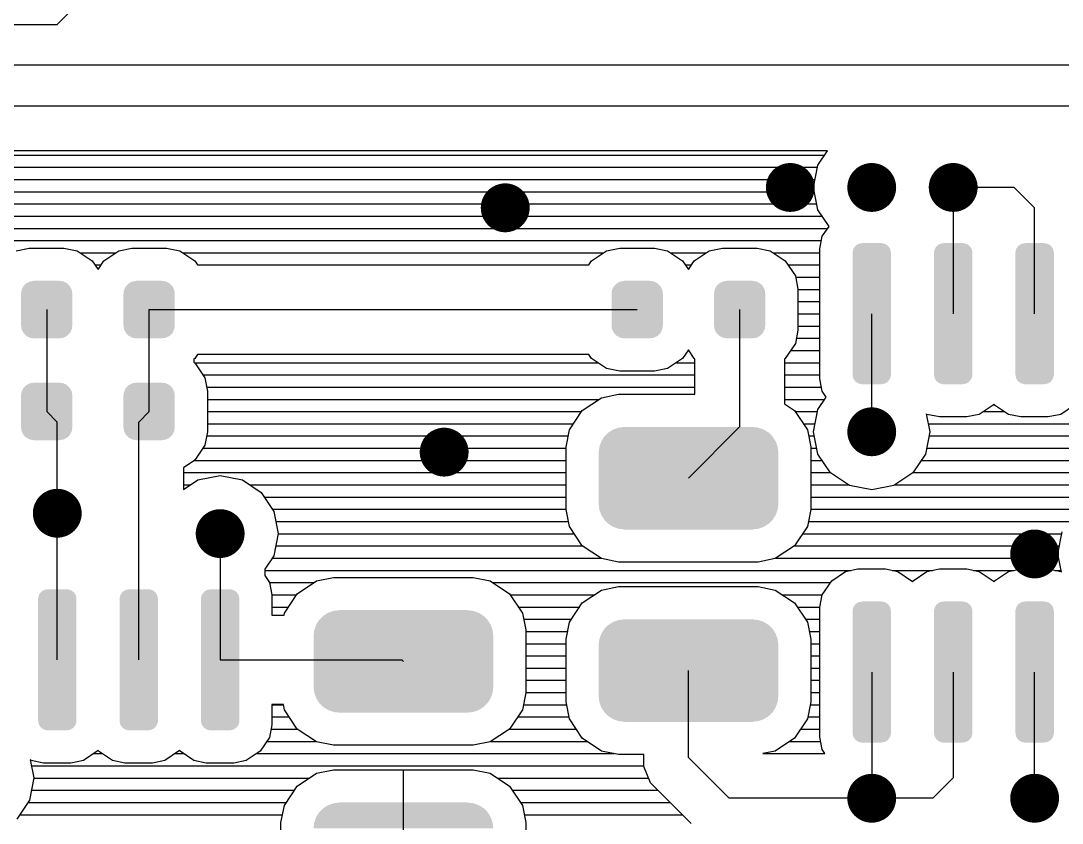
# Model space of a CAD drawing. Extents: x 295 to 953, y 10 to 290.
# Drawn here: x 768.6 to 805.95, y 106.32 to 135.09 of the extents above; entities that cross this region are included whole.
import ezdxf

# ---------------------------------------------------------------- set-up
doc = ezdxf.new("R2010")
doc.units = 0
doc.header["$LTSCALE"] = 5
doc.header["$MEASUREMENT"] = 0
doc.layers.get('0').update_dxf_attribs({"linetype": 'CONTINUOUS', "lineweight": 25})
doc.layers.add('DV-PEI-A6_TOP', color=5, linetype='CONTINUOUS')

msp = doc.modelspace()

# ---------------------------------------------------------------- linework, layer by layer
at = {"const_width": 0.876}
for points in [[(795.758, 129.117, 1), (796.634, 129.117, 1)], [(798.679, 129.117, 1), (799.555, 129.117, 1)], [(801.6, 129.117, 1), (802.476, 129.117, 1)], [(785.534, 128.387, 1), (786.411, 128.387, 1)], [(798.679, 120.354, 1), (799.555, 120.354, 1)], [(783.344, 119.624, 1), (784.22, 119.624, 1)], [(769.469, 117.433, 1), (770.345, 117.433, 1)], [(775.311, 116.703, 1), (776.187, 116.703, 1)], [(804.521, 115.973, 1), (805.397, 115.973, 1)], [(798.679, 107.21, 1), (799.555, 107.21, 1)], [(804.521, 107.21, 1), (805.397, 107.21, 1)]]:
    msp.add_lwpolyline(points, format="xyb", close=True, dxfattribs=at)
for points in [[(798.464, 126.929), (798.523, 127.007), (799.765, 126.929), (799.717, 127.007)], [(798.523, 127.007), (798.541, 127.03), (799.717, 127.007), (799.686, 127.03)], [(798.541, 127.03), (798.627, 127.083), (799.686, 127.03), (799.616, 127.083)], [(798.627, 127.083), (798.648, 127.096), (799.616, 127.083), (799.57, 127.096)], [(798.648, 127.096), (798.764, 127.118), (799.57, 127.096), (799.495, 127.118)], [(798.764, 127.118), (798.772, 127.12), (799.495, 127.118), (799.462, 127.12)], [(801.385, 126.929), (801.444, 127.007), (802.686, 126.929), (802.638, 127.007)], [(801.444, 127.007), (801.462, 127.03), (802.638, 127.007), (802.607, 127.03)], [(801.462, 127.03), (801.548, 127.083), (802.607, 127.03), (802.537, 127.083)], [(801.548, 127.083), (801.569, 127.096), (802.537, 127.083), (802.491, 127.096)], [(801.569, 127.096), (801.685, 127.118), (802.491, 127.096), (802.416, 127.118)], [(801.685, 127.118), (801.693, 127.12), (802.416, 127.118), (802.383, 127.12)], [(804.306, 126.929), (804.365, 127.007), (805.607, 126.929), (805.559, 127.007)], [(804.365, 127.007), (804.383, 127.03), (805.559, 127.007), (805.528, 127.03)], [(804.383, 127.03), (804.469, 127.083), (805.528, 127.03), (805.458, 127.083)], [(804.469, 127.083), (804.49, 127.096), (805.458, 127.083), (805.412, 127.096)], [(804.49, 127.096), (804.606, 127.118), (805.412, 127.096), (805.337, 127.118)], [(804.606, 127.118), (804.614, 127.12), (805.337, 127.118), (805.304, 127.12)], [(798.428, 126.775), (798.429, 126.808), (799.806, 126.775), (799.8, 126.808)], [(798.428, 122.405), (798.428, 126.775), (799.806, 122.405), (799.806, 126.775)], [(798.429, 126.808), (798.456, 126.899), (799.8, 126.808), (799.783, 126.899)], [(798.456, 126.899), (798.464, 126.929), (799.783, 126.899), (799.765, 126.929)], [(801.349, 126.775), (801.35, 126.808), (802.727, 126.775), (802.721, 126.808)], [(801.349, 122.405), (801.349, 126.775), (802.727, 122.405), (802.727, 126.775)], [(801.35, 126.808), (801.377, 126.899), (802.721, 126.808), (802.704, 126.899)], [(801.377, 126.899), (801.385, 126.929), (802.704, 126.899), (802.686, 126.929)], [(804.27, 126.775), (804.271, 126.808), (805.648, 126.775), (805.642, 126.808)], [(804.27, 122.405), (804.27, 126.775), (805.648, 122.405), (805.648, 126.775)], [(804.271, 126.808), (804.298, 126.899), (805.642, 126.808), (805.625, 126.899)], [(804.298, 126.899), (804.306, 126.929), (805.625, 126.899), (805.607, 126.929)], [(768.634, 125.455), (768.69, 125.571), (770.423, 125.455), (770.362, 125.571)], [(768.69, 125.571), (768.703, 125.584), (770.362, 125.571), (770.355, 125.584)], [(768.703, 125.584), (768.792, 125.676), (770.355, 125.584), (770.259, 125.676)], [(768.792, 125.676), (768.81, 125.685), (770.259, 125.676), (770.249, 125.685)], [(768.81, 125.685), (768.922, 125.743), (770.249, 125.685), (770.128, 125.743)], [(768.922, 125.743), (768.952, 125.748), (770.128, 125.743), (770.117, 125.748)], [(768.952, 125.748), (769.066, 125.766), (770.117, 125.748), (769.989, 125.766)], [(769.066, 125.766), (769.066, 125.77), (769.989, 125.766), (769.989, 125.77)], [(772.309, 125.455), (772.365, 125.571), (774.098, 125.455), (774.036, 125.571)], [(772.365, 125.571), (772.378, 125.584), (774.036, 125.571), (774.029, 125.584)], [(772.378, 125.584), (772.467, 125.676), (774.029, 125.584), (773.934, 125.676)], [(772.467, 125.676), (772.485, 125.685), (773.934, 125.676), (773.924, 125.685)], [(772.485, 125.685), (772.596, 125.743), (773.924, 125.685), (773.802, 125.743)], [(772.596, 125.743), (772.626, 125.748), (773.802, 125.743), (773.792, 125.748)], [(772.626, 125.748), (772.74, 125.766), (773.792, 125.748), (773.663, 125.766)], [(772.74, 125.766), (772.74, 125.77), (773.663, 125.766), (773.663, 125.77)], [(789.811, 125.455), (789.868, 125.571), (791.6, 125.455), (791.539, 125.571)], [(789.868, 125.571), (789.88, 125.584), (791.539, 125.571), (791.532, 125.584)], [(789.88, 125.584), (789.969, 125.676), (791.532, 125.584), (791.436, 125.676)], [(789.969, 125.676), (789.988, 125.685), (791.436, 125.676), (791.426, 125.685)], [(789.988, 125.685), (790.099, 125.743), (791.426, 125.685), (791.305, 125.743)], [(790.099, 125.743), (790.129, 125.748), (791.305, 125.743), (791.295, 125.748)], [(790.129, 125.748), (790.243, 125.766), (791.295, 125.748), (791.166, 125.766)], [(790.243, 125.766), (790.243, 125.77), (791.166, 125.766), (791.166, 125.77)], [(793.486, 125.455), (793.542, 125.571), (795.275, 125.455), (795.213, 125.571)], [(793.542, 125.571), (793.555, 125.584), (795.213, 125.571), (795.206, 125.584)], [(793.555, 125.584), (793.644, 125.676), (795.206, 125.584), (795.111, 125.676)], [(793.644, 125.676), (793.662, 125.685), (795.111, 125.676), (795.101, 125.685)], [(793.662, 125.685), (793.774, 125.743), (795.101, 125.685), (794.979, 125.743)], [(793.774, 125.743), (793.804, 125.748), (794.979, 125.743), (794.969, 125.748)], [(793.804, 125.748), (793.918, 125.766), (794.969, 125.748), (794.841, 125.766)], [(793.918, 125.766), (793.918, 125.77), (794.841, 125.766), (794.841, 125.77)], [(768.607, 125.311), (768.627, 125.44), (770.447, 125.311), (770.426, 125.44)], [(768.607, 125.309), (768.607, 125.311), (770.447, 125.309), (770.447, 125.311)], [(768.607, 124.163), (768.607, 125.309), (770.447, 124.163), (770.447, 125.309)], [(768.627, 125.44), (768.634, 125.455), (770.426, 125.44), (770.423, 125.455)], [(772.282, 125.311), (772.301, 125.44), (774.122, 125.311), (774.1, 125.44)], [(772.282, 125.309), (772.282, 125.311), (774.122, 125.309), (774.122, 125.311)], [(772.282, 124.163), (772.282, 125.309), (774.122, 124.163), (774.122, 125.309)], [(772.301, 125.44), (772.309, 125.455), (774.1, 125.44), (774.098, 125.455)], [(789.784, 125.311), (789.804, 125.44), (791.625, 125.311), (791.603, 125.44)], [(789.784, 125.309), (789.784, 125.311), (791.625, 125.309), (791.625, 125.311)], [(789.784, 124.163), (789.784, 125.309), (791.625, 124.163), (791.625, 125.309)], [(789.804, 125.44), (789.811, 125.455), (791.603, 125.44), (791.6, 125.455)], [(793.459, 125.311), (793.479, 125.44), (795.299, 125.311), (795.278, 125.44)], [(793.459, 125.309), (793.459, 125.311), (795.299, 125.309), (795.299, 125.311)], [(793.459, 124.163), (793.459, 125.309), (795.299, 124.163), (795.299, 125.309)], [(793.479, 125.44), (793.486, 125.455), (795.278, 125.44), (795.275, 125.455)], [(768.607, 124.161), (768.607, 124.163), (770.447, 124.161), (770.447, 124.163)], [(768.629, 124.032), (768.607, 124.161), (770.428, 124.032), (770.447, 124.161)], [(768.632, 124.017), (768.629, 124.032), (770.42, 124.017), (770.428, 124.032)], [(768.693, 123.901), (768.632, 124.017), (770.364, 123.901), (770.42, 124.017)], [(772.282, 124.161), (772.282, 124.163), (774.122, 124.161), (774.122, 124.163)], [(772.304, 124.032), (772.282, 124.161), (774.103, 124.032), (774.122, 124.161)], [(772.306, 124.017), (772.304, 124.032), (774.095, 124.017), (774.103, 124.032)], [(772.368, 123.901), (772.306, 124.017), (774.039, 123.901), (774.095, 124.017)], [(789.784, 124.161), (789.784, 124.163), (791.625, 124.161), (791.625, 124.163)], [(789.806, 124.032), (789.784, 124.161), (791.605, 124.032), (791.625, 124.161)], [(789.809, 124.017), (789.806, 124.032), (791.598, 124.017), (791.605, 124.032)], [(789.87, 123.901), (789.809, 124.017), (791.541, 123.901), (791.598, 124.017)], [(793.459, 124.161), (793.459, 124.163), (795.299, 124.161), (795.299, 124.163)], [(793.481, 124.032), (793.459, 124.161), (795.28, 124.032), (795.299, 124.161)], [(793.484, 124.017), (793.481, 124.032), (795.272, 124.017), (795.28, 124.032)], [(793.545, 123.901), (793.484, 124.017), (795.216, 123.901), (795.272, 124.017)], [(768.7, 123.888), (768.693, 123.901), (770.351, 123.888), (770.364, 123.901)], [(768.796, 123.796), (768.7, 123.888), (770.262, 123.796), (770.351, 123.888)], [(768.805, 123.787), (768.796, 123.796), (770.244, 123.787), (770.262, 123.796)], [(768.927, 123.729), (768.805, 123.787), (770.133, 123.729), (770.244, 123.787)], [(768.937, 123.724), (768.927, 123.729), (770.103, 123.724), (770.133, 123.729)], [(769.066, 123.706), (768.937, 123.724), (769.989, 123.706), (770.103, 123.724)], [(769.066, 123.702), (769.066, 123.706), (769.989, 123.702), (769.989, 123.706)], [(772.375, 123.888), (772.368, 123.901), (774.026, 123.888), (774.039, 123.901)], [(772.47, 123.796), (772.375, 123.888), (773.937, 123.796), (774.026, 123.888)], [(772.48, 123.787), (772.47, 123.796), (773.919, 123.787), (773.937, 123.796)], [(772.602, 123.729), (772.48, 123.787), (773.808, 123.729), (773.919, 123.787)], [(772.612, 123.724), (772.602, 123.729), (773.778, 123.724), (773.808, 123.729)], [(772.74, 123.706), (772.612, 123.724), (773.663, 123.706), (773.778, 123.724)], [(772.74, 123.702), (772.74, 123.706), (773.663, 123.702), (773.663, 123.706)], [(789.877, 123.888), (789.87, 123.901), (791.529, 123.888), (791.541, 123.901)], [(789.973, 123.796), (789.877, 123.888), (791.44, 123.796), (791.529, 123.888)], [(789.983, 123.787), (789.973, 123.796), (791.421, 123.787), (791.44, 123.796)], [(790.104, 123.729), (789.983, 123.787), (791.31, 123.729), (791.421, 123.787)], [(790.115, 123.724), (790.104, 123.729), (791.28, 123.724), (791.31, 123.729)], [(790.243, 123.706), (790.115, 123.724), (791.166, 123.706), (791.28, 123.724)], [(790.243, 123.702), (790.243, 123.706), (791.166, 123.702), (791.166, 123.706)], [(793.552, 123.888), (793.545, 123.901), (795.203, 123.888), (795.216, 123.901)], [(793.647, 123.796), (793.552, 123.888), (795.114, 123.796), (795.203, 123.888)], [(793.657, 123.787), (793.647, 123.796), (795.096, 123.787), (795.114, 123.796)], [(793.779, 123.729), (793.657, 123.787), (794.985, 123.729), (795.096, 123.787)], [(793.789, 123.724), (793.779, 123.729), (794.955, 123.724), (794.985, 123.729)], [(793.918, 123.706), (793.789, 123.724), (794.841, 123.706), (794.955, 123.724)], [(793.918, 123.702), (793.918, 123.706), (794.841, 123.702), (794.841, 123.706)], [(798.434, 122.372), (798.428, 122.405), (799.805, 122.372), (799.806, 122.405)], [(798.451, 122.281), (798.434, 122.372), (799.779, 122.281), (799.805, 122.372)], [(798.47, 122.251), (798.451, 122.281), (799.77, 122.251), (799.779, 122.281)], [(798.517, 122.173), (798.47, 122.251), (799.711, 122.173), (799.77, 122.251)], [(798.548, 122.15), (798.517, 122.173), (799.694, 122.15), (799.711, 122.173)], [(798.618, 122.097), (798.548, 122.15), (799.608, 122.097), (799.694, 122.15)], [(801.355, 122.372), (801.349, 122.405), (802.726, 122.372), (802.727, 122.405)], [(801.372, 122.281), (801.355, 122.372), (802.7, 122.281), (802.726, 122.372)], [(801.391, 122.251), (801.372, 122.281), (802.691, 122.251), (802.7, 122.281)], [(801.438, 122.173), (801.391, 122.251), (802.632, 122.173), (802.691, 122.251)], [(801.469, 122.15), (801.438, 122.173), (802.615, 122.15), (802.632, 122.173)], [(801.539, 122.097), (801.469, 122.15), (802.529, 122.097), (802.615, 122.15)], [(804.276, 122.372), (804.27, 122.405), (805.647, 122.372), (805.648, 122.405)], [(804.293, 122.281), (804.276, 122.372), (805.621, 122.281), (805.647, 122.372)], [(804.312, 122.251), (804.293, 122.281), (805.612, 122.251), (805.621, 122.281)], [(804.359, 122.173), (804.312, 122.251), (805.553, 122.173), (805.612, 122.251)], [(804.39, 122.15), (804.359, 122.173), (805.536, 122.15), (805.553, 122.173)], [(804.46, 122.097), (804.39, 122.15), (805.45, 122.097), (805.536, 122.15)], [(768.607, 121.66), (768.627, 121.789), (770.447, 121.66), (770.426, 121.789)], [(768.627, 121.789), (768.634, 121.804), (770.426, 121.789), (770.423, 121.804)], [(768.634, 121.804), (768.69, 121.92), (770.423, 121.804), (770.362, 121.92)], [(768.69, 121.92), (768.703, 121.933), (770.362, 121.92), (770.355, 121.933)], [(768.703, 121.933), (768.792, 122.024), (770.355, 121.933), (770.259, 122.024)], [(768.792, 122.024), (768.81, 122.034), (770.259, 122.024), (770.249, 122.034)], [(768.81, 122.034), (768.922, 122.092), (770.249, 122.034), (770.128, 122.092)], [(768.922, 122.092), (768.952, 122.097), (770.128, 122.092), (770.117, 122.097)], [(768.952, 122.097), (769.066, 122.115), (770.117, 122.097), (769.989, 122.115)], [(769.066, 122.115), (769.066, 122.119), (769.989, 122.115), (769.989, 122.119)], [(772.282, 121.66), (772.301, 121.789), (774.122, 121.66), (774.1, 121.789)], [(772.301, 121.789), (772.309, 121.804), (774.1, 121.789), (774.098, 121.804)], [(772.309, 121.804), (772.365, 121.92), (774.098, 121.804), (774.036, 121.92)], [(772.365, 121.92), (772.378, 121.933), (774.036, 121.92), (774.029, 121.933)], [(772.378, 121.933), (772.467, 122.024), (774.029, 121.933), (773.934, 122.024)], [(772.467, 122.024), (772.485, 122.034), (773.934, 122.024), (773.924, 122.034)], [(772.485, 122.034), (772.596, 122.092), (773.924, 122.034), (773.802, 122.092)], [(772.596, 122.092), (772.626, 122.097), (773.802, 122.092), (773.792, 122.097)], [(772.626, 122.097), (772.74, 122.115), (773.792, 122.097), (773.663, 122.115)], [(772.74, 122.115), (772.74, 122.119), (773.663, 122.115), (773.663, 122.119)], [(798.664, 122.084), (798.618, 122.097), (799.586, 122.084), (799.608, 122.097)], [(798.739, 122.062), (798.664, 122.084), (799.47, 122.062), (799.586, 122.084)], [(798.772, 122.06), (798.739, 122.062), (799.462, 122.06), (799.47, 122.062)], [(801.585, 122.084), (801.539, 122.097), (802.507, 122.084), (802.529, 122.097)], [(801.66, 122.062), (801.585, 122.084), (802.391, 122.062), (802.507, 122.084)], [(801.693, 122.06), (801.66, 122.062), (802.383, 122.06), (802.391, 122.062)], [(804.506, 122.084), (804.46, 122.097), (805.428, 122.084), (805.45, 122.097)], [(804.581, 122.062), (804.506, 122.084), (805.312, 122.062), (805.428, 122.084)], [(804.614, 122.06), (804.581, 122.062), (805.304, 122.06), (805.312, 122.062)], [(768.607, 121.657), (768.607, 121.66), (770.447, 121.657), (770.447, 121.66)], [(768.607, 120.512), (768.607, 121.657), (770.447, 120.512), (770.447, 121.657)], [(772.282, 121.657), (772.282, 121.66), (774.122, 121.657), (774.122, 121.66)], [(772.282, 120.512), (772.282, 121.657), (774.122, 120.512), (774.122, 121.657)], [(768.607, 120.509), (768.607, 120.512), (770.447, 120.509), (770.447, 120.512)], [(768.629, 120.381), (768.607, 120.509), (770.428, 120.381), (770.447, 120.509)], [(768.632, 120.365), (768.629, 120.381), (770.42, 120.365), (770.428, 120.381)], [(768.693, 120.25), (768.632, 120.365), (770.364, 120.25), (770.42, 120.365)], [(772.282, 120.509), (772.282, 120.512), (774.122, 120.509), (774.122, 120.512)], [(772.304, 120.381), (772.282, 120.509), (774.103, 120.381), (774.122, 120.509)], [(772.306, 120.365), (772.304, 120.381), (774.095, 120.365), (774.103, 120.381)], [(772.368, 120.25), (772.306, 120.365), (774.039, 120.25), (774.095, 120.365)], [(789.528, 120.182), (789.669, 120.324), (795.563, 120.182), (795.419, 120.324)], [(789.669, 120.324), (789.675, 120.328), (795.419, 120.324), (795.416, 120.328)], [(789.675, 120.328), (789.845, 120.434), (795.416, 120.328), (795.244, 120.434)], [(789.845, 120.434), (789.852, 120.437), (795.244, 120.434), (795.24, 120.437)], [(789.852, 120.437), (790.04, 120.502), (795.24, 120.437), (795.047, 120.502)], [(790.04, 120.502), (790.052, 120.504), (795.047, 120.502), (795.044, 120.504)], [(790.052, 120.504), (790.246, 120.525), (795.044, 120.504), (794.844, 120.525)], [(790.246, 120.525), (790.246, 120.53), (794.844, 120.525), (794.844, 120.53)], [(768.7, 120.237), (768.693, 120.25), (770.351, 120.237), (770.364, 120.25)], [(768.796, 120.145), (768.7, 120.237), (770.262, 120.145), (770.351, 120.237)], [(768.805, 120.136), (768.796, 120.145), (770.244, 120.136), (770.262, 120.145)], [(768.927, 120.078), (768.805, 120.136), (770.133, 120.078), (770.244, 120.136)], [(768.937, 120.073), (768.927, 120.078), (770.103, 120.073), (770.133, 120.078)], [(769.066, 120.055), (768.937, 120.073), (769.989, 120.055), (770.103, 120.073)], [(769.066, 120.051), (769.066, 120.055), (769.989, 120.051), (769.989, 120.055)], [(772.375, 120.237), (772.368, 120.25), (774.026, 120.237), (774.039, 120.25)], [(772.47, 120.145), (772.375, 120.237), (773.937, 120.145), (774.026, 120.237)], [(772.48, 120.136), (772.47, 120.145), (773.919, 120.136), (773.937, 120.145)], [(772.602, 120.078), (772.48, 120.136), (773.808, 120.078), (773.919, 120.136)], [(772.612, 120.073), (772.602, 120.078), (773.778, 120.073), (773.808, 120.078)], [(772.74, 120.055), (772.612, 120.073), (773.663, 120.055), (773.778, 120.073)], [(772.74, 120.051), (772.74, 120.055), (773.663, 120.051), (773.663, 120.055)], [(789.347, 119.812), (789.413, 120.002), (795.743, 119.812), (795.676, 120.002)], [(789.413, 120.002), (789.416, 120.008), (795.676, 120.002), (795.674, 120.008)], [(789.416, 120.008), (789.523, 120.178), (795.674, 120.008), (795.566, 120.178)], [(789.523, 120.178), (789.528, 120.182), (795.566, 120.178), (795.563, 120.182)], [(789.323, 119.607), (789.345, 119.807), (795.767, 119.607), (795.744, 119.807)], [(789.326, 119.533), (789.323, 119.607), (795.764, 119.533), (795.767, 119.607)], [(789.326, 117.846), (789.326, 119.533), (795.764, 117.846), (795.764, 119.533)], [(789.345, 119.807), (789.347, 119.812), (795.744, 119.807), (795.743, 119.812)], [(789.323, 117.772), (789.326, 117.846), (795.767, 117.772), (795.764, 117.846)], [(789.346, 117.572), (789.323, 117.772), (795.744, 117.572), (795.767, 117.772)], [(789.347, 117.567), (789.346, 117.572), (795.742, 117.567), (795.744, 117.572)], [(789.414, 117.377), (789.347, 117.567), (795.676, 117.377), (795.742, 117.567)], [(789.416, 117.371), (789.414, 117.377), (795.673, 117.371), (795.676, 117.377)], [(789.524, 117.201), (789.416, 117.371), (795.567, 117.201), (795.673, 117.371)], [(789.527, 117.197), (789.524, 117.201), (795.562, 117.197), (795.567, 117.201)], [(789.67, 117.055), (789.527, 117.197), (795.42, 117.055), (795.562, 117.197)], [(789.674, 117.051), (789.67, 117.055), (795.414, 117.051), (795.42, 117.055)], [(789.846, 116.945), (789.674, 117.051), (795.245, 116.945), (795.414, 117.051)], [(789.85, 116.942), (789.846, 116.945), (795.238, 116.942), (795.245, 116.945)], [(790.042, 116.877), (789.85, 116.942), (795.049, 116.877), (795.238, 116.942)], [(790.046, 116.875), (790.042, 116.877), (795.038, 116.875), (795.049, 116.877)], [(790.246, 116.854), (790.046, 116.875), (794.844, 116.854), (795.038, 116.875)], [(790.246, 116.849), (790.246, 116.854), (794.844, 116.849), (794.844, 116.854)], [(769.331, 114.616), (769.417, 114.669), (770.476, 114.616), (770.406, 114.669)], [(769.417, 114.669), (769.438, 114.682), (770.406, 114.669), (770.36, 114.682)], [(769.438, 114.682), (769.554, 114.704), (770.36, 114.682), (770.285, 114.704)], [(769.554, 114.704), (769.562, 114.705), (770.285, 114.704), (770.252, 114.705)], [(772.252, 114.616), (772.338, 114.669), (773.397, 114.616), (773.327, 114.669)], [(772.338, 114.669), (772.359, 114.682), (773.327, 114.669), (773.281, 114.682)], [(772.359, 114.682), (772.475, 114.704), (773.281, 114.682), (773.206, 114.704)], [(772.475, 114.704), (772.483, 114.705), (773.206, 114.704), (773.173, 114.705)], [(775.173, 114.616), (775.259, 114.669), (776.318, 114.616), (776.248, 114.669)], [(775.259, 114.669), (775.28, 114.682), (776.248, 114.669), (776.202, 114.682)], [(775.28, 114.682), (775.396, 114.704), (776.202, 114.682), (776.127, 114.704)], [(775.396, 114.704), (775.404, 114.705), (776.127, 114.704), (776.094, 114.705)], [(769.218, 114.361), (769.219, 114.394), (770.596, 114.361), (770.59, 114.394)], [(769.218, 109.991), (769.218, 114.361), (770.596, 109.991), (770.596, 114.361)], [(769.219, 114.394), (769.246, 114.485), (770.59, 114.394), (770.573, 114.485)], [(769.246, 114.485), (769.254, 114.515), (770.573, 114.485), (770.555, 114.515)], [(769.254, 114.515), (769.313, 114.592), (770.555, 114.515), (770.507, 114.592)], [(769.313, 114.592), (769.331, 114.616), (770.507, 114.592), (770.476, 114.616)], [(772.139, 114.361), (772.14, 114.394), (773.517, 114.361), (773.511, 114.394)], [(772.139, 109.991), (772.139, 114.361), (773.517, 109.991), (773.517, 114.361)], [(772.14, 114.394), (772.167, 114.485), (773.511, 114.394), (773.494, 114.485)], [(772.167, 114.485), (772.175, 114.515), (773.494, 114.485), (773.476, 114.515)], [(772.175, 114.515), (772.234, 114.592), (773.476, 114.515), (773.428, 114.592)], [(772.234, 114.592), (772.252, 114.616), (773.428, 114.592), (773.397, 114.616)], [(775.06, 114.361), (775.061, 114.394), (776.438, 114.361), (776.432, 114.394)], [(775.06, 109.991), (775.06, 114.361), (776.438, 109.991), (776.438, 114.361)], [(775.061, 114.394), (775.088, 114.485), (776.432, 114.394), (776.415, 114.485)], [(775.088, 114.485), (775.096, 114.515), (776.415, 114.485), (776.397, 114.515)], [(775.096, 114.515), (775.155, 114.592), (776.397, 114.515), (776.349, 114.592)], [(775.155, 114.592), (775.173, 114.616), (776.349, 114.592), (776.318, 114.616)], [(779.628, 113.865), (779.817, 113.93), (785.016, 113.865), (784.824, 113.93)], [(779.817, 113.93), (779.828, 113.931), (784.824, 113.93), (784.82, 113.931)], [(779.828, 113.931), (780.022, 113.953), (784.82, 113.931), (784.62, 113.953)], [(780.022, 113.953), (780.022, 113.958), (784.62, 113.953), (784.62, 113.958)], [(798.428, 113.922), (798.429, 113.955), (799.806, 113.922), (799.8, 113.955)], [(798.428, 109.553), (798.428, 113.922), (799.806, 109.553), (799.806, 113.922)], [(798.429, 113.955), (798.456, 114.047), (799.8, 113.955), (799.783, 114.047)], [(798.456, 114.047), (798.464, 114.077), (799.783, 114.047), (799.765, 114.077)], [(798.464, 114.077), (798.523, 114.154), (799.765, 114.077), (799.717, 114.154)], [(798.523, 114.154), (798.541, 114.178), (799.717, 114.154), (799.686, 114.178)], [(798.541, 114.178), (798.627, 114.231), (799.686, 114.178), (799.616, 114.231)], [(798.627, 114.231), (798.648, 114.244), (799.616, 114.231), (799.57, 114.244)], [(798.648, 114.244), (798.764, 114.266), (799.57, 114.244), (799.495, 114.266)], [(798.764, 114.266), (798.772, 114.267), (799.495, 114.266), (799.462, 114.267)], [(801.349, 113.922), (801.35, 113.955), (802.727, 113.922), (802.721, 113.955)], [(801.349, 109.553), (801.349, 113.922), (802.727, 109.553), (802.727, 113.922)], [(801.35, 113.955), (801.377, 114.047), (802.721, 113.955), (802.704, 114.047)], [(801.377, 114.047), (801.385, 114.077), (802.704, 114.047), (802.686, 114.077)], [(801.385, 114.077), (801.444, 114.154), (802.686, 114.077), (802.638, 114.154)], [(801.444, 114.154), (801.462, 114.178), (802.638, 114.154), (802.607, 114.178)], [(801.462, 114.178), (801.548, 114.231), (802.607, 114.178), (802.537, 114.231)], [(801.548, 114.231), (801.569, 114.244), (802.537, 114.231), (802.491, 114.244)], [(801.569, 114.244), (801.685, 114.266), (802.491, 114.244), (802.416, 114.266)], [(801.685, 114.266), (801.693, 114.267), (802.416, 114.266), (802.383, 114.267)], [(804.27, 113.922), (804.271, 113.955), (805.648, 113.922), (805.642, 113.955)], [(804.27, 109.553), (804.27, 113.922), (805.648, 109.553), (805.648, 113.922)], [(804.271, 113.955), (804.298, 114.047), (805.642, 113.955), (805.625, 114.047)], [(804.298, 114.047), (804.306, 114.077), (805.625, 114.047), (805.607, 114.077)], [(804.306, 114.077), (804.365, 114.154), (805.607, 114.077), (805.559, 114.154)], [(804.365, 114.154), (804.383, 114.178), (805.559, 114.154), (805.528, 114.178)], [(804.383, 114.178), (804.469, 114.231), (805.528, 114.178), (805.458, 114.231)], [(804.469, 114.231), (804.49, 114.244), (805.458, 114.231), (805.412, 114.244)], [(804.49, 114.244), (804.606, 114.266), (805.412, 114.244), (805.337, 114.266)], [(804.606, 114.266), (804.614, 114.267), (805.337, 114.266), (805.304, 114.267)], [(779.193, 113.435), (779.299, 113.605), (785.45, 113.435), (785.342, 113.605)], [(779.299, 113.605), (779.304, 113.61), (785.342, 113.605), (785.339, 113.61)], [(779.304, 113.61), (779.446, 113.752), (785.339, 113.61), (785.196, 113.752)], [(779.446, 113.752), (779.452, 113.756), (785.196, 113.752), (785.192, 113.756)], [(779.452, 113.756), (779.621, 113.862), (785.192, 113.756), (785.02, 113.862)], [(779.621, 113.862), (779.628, 113.865), (785.02, 113.862), (785.016, 113.865)], [(789.675, 113.429), (789.845, 113.535), (795.416, 113.429), (795.244, 113.535)], [(789.845, 113.535), (789.852, 113.537), (795.244, 113.535), (795.24, 113.537)], [(789.852, 113.537), (790.04, 113.603), (795.24, 113.537), (795.047, 113.603)], [(790.04, 113.603), (790.052, 113.604), (795.047, 113.603), (795.044, 113.604)], [(790.052, 113.604), (790.246, 113.626), (795.044, 113.604), (794.844, 113.626)], [(790.246, 113.626), (790.246, 113.63), (794.844, 113.626), (794.844, 113.63)], [(779.099, 113.034), (779.122, 113.234), (785.543, 113.034), (785.52, 113.234)], [(779.122, 113.234), (779.124, 113.24), (785.52, 113.234), (785.519, 113.24)], [(779.124, 113.24), (779.19, 113.43), (785.519, 113.24), (785.452, 113.43)], [(779.19, 113.43), (779.193, 113.435), (785.452, 113.43), (785.45, 113.435)], [(789.416, 113.108), (789.523, 113.278), (795.674, 113.108), (795.566, 113.278)], [(789.523, 113.278), (789.528, 113.283), (795.566, 113.278), (795.563, 113.283)], [(789.528, 113.283), (789.669, 113.425), (795.563, 113.283), (795.419, 113.425)], [(789.669, 113.425), (789.675, 113.429), (795.419, 113.425), (795.416, 113.429)], [(779.102, 112.961), (779.099, 113.034), (785.54, 112.961), (785.543, 113.034)], [(779.102, 111.273), (779.102, 112.961), (785.54, 111.273), (785.54, 112.961)], [(789.323, 112.707), (789.345, 112.907), (795.767, 112.707), (795.744, 112.907)], [(789.345, 112.907), (789.347, 112.913), (795.744, 112.907), (795.743, 112.913)], [(789.347, 112.913), (789.413, 113.103), (795.743, 112.913), (795.676, 113.103)], [(789.413, 113.103), (789.416, 113.108), (795.676, 113.103), (795.674, 113.108)], [(789.326, 112.634), (789.323, 112.707), (795.764, 112.634), (795.767, 112.707)], [(789.326, 110.946), (789.326, 112.634), (795.764, 110.946), (795.764, 112.634)], [(779.099, 111.2), (779.102, 111.273), (785.543, 111.2), (785.54, 111.273)], [(779.122, 111), (779.099, 111.2), (785.521, 111), (785.543, 111.2)], [(779.123, 110.994), (779.122, 111), (785.519, 110.994), (785.521, 111)], [(779.19, 110.805), (779.123, 110.994), (785.453, 110.805), (785.519, 110.994)], [(789.323, 110.873), (789.326, 110.946), (795.767, 110.873), (795.764, 110.946)], [(779.192, 110.799), (779.19, 110.805), (785.45, 110.799), (785.453, 110.805)], [(779.3, 110.629), (779.192, 110.799), (785.343, 110.629), (785.45, 110.799)], [(779.303, 110.624), (779.3, 110.629), (785.339, 110.624), (785.343, 110.629)], [(779.447, 110.483), (779.303, 110.624), (785.197, 110.483), (785.339, 110.624)], [(789.346, 110.673), (789.323, 110.873), (795.744, 110.673), (795.767, 110.873)], [(789.347, 110.667), (789.346, 110.673), (795.742, 110.667), (795.744, 110.673)], [(789.414, 110.477), (789.347, 110.667), (795.676, 110.477), (795.742, 110.667)], [(779.45, 110.479), (779.447, 110.483), (785.191, 110.479), (785.197, 110.483)], [(779.622, 110.372), (779.45, 110.479), (785.021, 110.372), (785.191, 110.479)], [(779.627, 110.37), (779.622, 110.372), (785.014, 110.37), (785.021, 110.372)], [(779.819, 110.304), (779.627, 110.37), (784.826, 110.304), (785.014, 110.37)], [(779.822, 110.303), (779.819, 110.304), (784.814, 110.303), (784.826, 110.304)], [(780.022, 110.282), (779.822, 110.303), (784.62, 110.282), (784.814, 110.303)], [(780.022, 110.277), (780.022, 110.282), (784.62, 110.277), (784.62, 110.282)], [(789.416, 110.472), (789.414, 110.477), (795.673, 110.472), (795.676, 110.477)], [(789.524, 110.302), (789.416, 110.472), (795.567, 110.302), (795.673, 110.472)], [(789.527, 110.297), (789.524, 110.302), (795.562, 110.297), (795.567, 110.302)], [(789.67, 110.155), (789.527, 110.297), (795.42, 110.155), (795.562, 110.297)], [(769.224, 109.958), (769.218, 109.991), (770.595, 109.958), (770.596, 109.991)], [(769.241, 109.867), (769.224, 109.958), (770.569, 109.867), (770.595, 109.958)], [(769.26, 109.836), (769.241, 109.867), (770.56, 109.836), (770.569, 109.867)], [(769.307, 109.759), (769.26, 109.836), (770.501, 109.759), (770.56, 109.836)], [(772.145, 109.958), (772.139, 109.991), (773.516, 109.958), (773.517, 109.991)], [(772.162, 109.867), (772.145, 109.958), (773.49, 109.867), (773.516, 109.958)], [(772.181, 109.836), (772.162, 109.867), (773.481, 109.836), (773.49, 109.867)], [(772.228, 109.759), (772.181, 109.836), (773.422, 109.759), (773.481, 109.836)], [(775.066, 109.958), (775.06, 109.991), (776.437, 109.958), (776.438, 109.991)], [(775.083, 109.867), (775.066, 109.958), (776.411, 109.867), (776.437, 109.958)], [(775.102, 109.836), (775.083, 109.867), (776.402, 109.836), (776.411, 109.867)], [(775.149, 109.759), (775.102, 109.836), (776.343, 109.759), (776.402, 109.836)], [(789.674, 110.152), (789.67, 110.155), (795.414, 110.152), (795.42, 110.155)], [(789.846, 110.045), (789.674, 110.152), (795.245, 110.045), (795.414, 110.152)], [(789.85, 110.043), (789.846, 110.045), (795.238, 110.043), (795.245, 110.045)], [(790.042, 109.977), (789.85, 110.043), (795.049, 109.977), (795.238, 110.043)], [(790.046, 109.976), (790.042, 109.977), (795.038, 109.976), (795.049, 109.977)], [(790.246, 109.955), (790.046, 109.976), (794.844, 109.955), (795.038, 109.976)], [(790.246, 109.95), (790.246, 109.955), (794.844, 109.95), (794.844, 109.955)], [(769.338, 109.736), (769.307, 109.759), (770.484, 109.736), (770.501, 109.759)], [(769.408, 109.683), (769.338, 109.736), (770.398, 109.683), (770.484, 109.736)], [(769.454, 109.669), (769.408, 109.683), (770.376, 109.669), (770.398, 109.683)], [(769.529, 109.648), (769.454, 109.669), (770.26, 109.648), (770.376, 109.669)], [(769.562, 109.646), (769.529, 109.648), (770.252, 109.646), (770.26, 109.648)], [(772.259, 109.736), (772.228, 109.759), (773.405, 109.736), (773.422, 109.759)], [(772.329, 109.683), (772.259, 109.736), (773.319, 109.683), (773.405, 109.736)], [(772.375, 109.669), (772.329, 109.683), (773.297, 109.669), (773.319, 109.683)], [(772.45, 109.648), (772.375, 109.669), (773.181, 109.648), (773.297, 109.669)], [(772.483, 109.646), (772.45, 109.648), (773.173, 109.646), (773.181, 109.648)], [(775.18, 109.736), (775.149, 109.759), (776.326, 109.736), (776.343, 109.759)], [(775.25, 109.683), (775.18, 109.736), (776.24, 109.683), (776.326, 109.736)], [(775.296, 109.669), (775.25, 109.683), (776.218, 109.669), (776.24, 109.683)], [(775.371, 109.648), (775.296, 109.669), (776.102, 109.648), (776.218, 109.669)], [(775.404, 109.646), (775.371, 109.648), (776.094, 109.646), (776.102, 109.648)], [(798.434, 109.52), (798.428, 109.553), (799.805, 109.52), (799.806, 109.553)], [(798.451, 109.428), (798.434, 109.52), (799.779, 109.428), (799.805, 109.52)], [(798.47, 109.398), (798.451, 109.428), (799.77, 109.398), (799.779, 109.428)], [(801.355, 109.52), (801.349, 109.553), (802.726, 109.52), (802.727, 109.553)], [(801.372, 109.428), (801.355, 109.52), (802.7, 109.428), (802.726, 109.52)], [(801.391, 109.398), (801.372, 109.428), (802.691, 109.398), (802.7, 109.428)], [(804.276, 109.52), (804.27, 109.553), (805.647, 109.52), (805.648, 109.553)], [(804.293, 109.428), (804.276, 109.52), (805.621, 109.428), (805.647, 109.52)], [(804.312, 109.398), (804.293, 109.428), (805.612, 109.398), (805.621, 109.428)], [(798.517, 109.321), (798.47, 109.398), (799.711, 109.321), (799.77, 109.398)], [(798.548, 109.298), (798.517, 109.321), (799.694, 109.298), (799.711, 109.321)], [(798.618, 109.244), (798.548, 109.298), (799.608, 109.244), (799.694, 109.298)], [(798.664, 109.231), (798.618, 109.244), (799.586, 109.231), (799.608, 109.244)], [(798.739, 109.21), (798.664, 109.231), (799.47, 109.21), (799.586, 109.231)], [(798.772, 109.208), (798.739, 109.21), (799.462, 109.208), (799.47, 109.21)], [(801.438, 109.321), (801.391, 109.398), (802.632, 109.321), (802.691, 109.398)], [(801.469, 109.298), (801.438, 109.321), (802.615, 109.298), (802.632, 109.321)], [(801.539, 109.244), (801.469, 109.298), (802.529, 109.244), (802.615, 109.298)], [(801.585, 109.231), (801.539, 109.244), (802.507, 109.231), (802.529, 109.244)], [(801.66, 109.21), (801.585, 109.231), (802.391, 109.21), (802.507, 109.231)], [(801.693, 109.208), (801.66, 109.21), (802.383, 109.208), (802.391, 109.21)], [(804.359, 109.321), (804.312, 109.398), (805.553, 109.321), (805.612, 109.398)], [(804.39, 109.298), (804.359, 109.321), (805.536, 109.298), (805.553, 109.321)], [(804.46, 109.244), (804.39, 109.298), (805.45, 109.244), (805.536, 109.298)], [(804.506, 109.231), (804.46, 109.244), (805.428, 109.231), (805.45, 109.244)], [(804.581, 109.21), (804.506, 109.231), (805.312, 109.21), (805.428, 109.231)], [(804.614, 109.208), (804.581, 109.21), (805.304, 109.208), (805.312, 109.21)], [(779.304, 106.711), (779.446, 106.853), (785.339, 106.711), (785.196, 106.853)], [(779.446, 106.853), (779.452, 106.856), (785.196, 106.853), (785.192, 106.856)], [(779.452, 106.856), (779.621, 106.963), (785.192, 106.856), (785.02, 106.963)], [(779.621, 106.963), (779.628, 106.965), (785.02, 106.963), (785.016, 106.965)], [(779.628, 106.965), (779.817, 107.031), (785.016, 106.965), (784.824, 107.031)], [(779.817, 107.031), (779.828, 107.032), (784.824, 107.031), (784.82, 107.032)], [(779.828, 107.032), (780.022, 107.053), (784.82, 107.032), (784.62, 107.053)], [(780.022, 107.053), (780.022, 107.058), (784.62, 107.053), (784.62, 107.058)], [(779.124, 106.341), (779.19, 106.531), (785.519, 106.341), (785.452, 106.531)], [(779.19, 106.531), (779.193, 106.536), (785.452, 106.531), (785.45, 106.536)], [(779.193, 106.536), (779.299, 106.706), (785.45, 106.536), (785.342, 106.706)], [(779.299, 106.706), (779.304, 106.711), (785.342, 106.706), (785.339, 106.711)], [(779.099, 106.135), (779.122, 106.335), (785.543, 106.135), (785.52, 106.335)], [(779.122, 106.335), (779.124, 106.341), (785.52, 106.335), (785.519, 106.341)]]:
    msp.add_solid(points)
at = {"layer": 'DV-PEI-A6_TOP', "color": 7}
for p, q in [((769.907, 134.959), (774.289, 139.341)), ((707.836, 134.959), (769.907, 134.959)), ((856.807, 133.499), (710.757, 133.499)), ((858.267, 132.038), (711.487, 132.038)), ((797.534, 130.432), (712.147, 130.432)), ((797.189, 129.912), (797.534, 130.432)), ((712.001, 130.28), (797.435, 130.28)), ((726.32, 129.842), (797.178, 129.842)), ((797.031, 129.117), (797.189, 129.912)), ((727.377, 129.404), (797.09, 129.404)), ((727.786, 128.966), (797.061, 128.966)), ((797.189, 128.317), (797.031, 129.117)), ((804.229, 129.117), (802.038, 129.117)), ((802.038, 129.117), (802.038, 124.59)), ((804.959, 128.387), (804.229, 129.117)), ((733.196, 128.527), (797.148, 128.527)), ((797.586, 127.721), (797.189, 128.317)), ((804.959, 124.59), (804.959, 128.387)), ((736.432, 128.089), (797.335, 128.089)), ((746.849, 127.651), (797.54, 127.651)), ((797.253, 126.921), (797.341, 127.365)), ((797.341, 127.365), (797.586, 127.721)), ((747.339, 127.213), (797.312, 127.213)), ((768.429, 126.839), (768.902, 126.938)), ((768.902, 126.938), (770.147, 126.938)), ((770.147, 126.938), (770.62, 126.839)), ((770.62, 126.839), (771.157, 126.483)), ((770.713, 126.775), (772.016, 126.775)), ((771.572, 126.483), (772.109, 126.839)), ((772.109, 126.839), (772.583, 126.938)), ((772.583, 126.938), (773.827, 126.938)), ((773.827, 126.938), (774.3, 126.839)), ((774.3, 126.839), (774.838, 126.483)), ((774.394, 126.775), (789.513, 126.775)), ((789.069, 126.483), (789.606, 126.839)), ((789.606, 126.839), (790.079, 126.938)), ((790.079, 126.938), (791.324, 126.938)), ((791.324, 126.938), (791.797, 126.839)), ((791.797, 126.839), (792.334, 126.483)), ((791.891, 126.775), (793.193, 126.775)), ((792.749, 126.483), (793.287, 126.839)), ((793.287, 126.839), (793.76, 126.938)), ((793.76, 126.938), (795.004, 126.938)), ((795.004, 126.938), (795.477, 126.839)), ((795.477, 126.839), (796.015, 126.483)), ((795.571, 126.775), (797.253, 126.775)), ((797.253, 122.253), (797.253, 126.921)), ((771.157, 126.483), (771.368, 126.173)), ((771.257, 126.337), (771.473, 126.337)), ((771.368, 126.173), (771.572, 126.483)), ((774.838, 126.483), (774.931, 126.343)), ((774.931, 126.343), (788.975, 126.343)), ((788.975, 126.343), (789.069, 126.483)), ((792.334, 126.483), (792.545, 126.173)), ((792.434, 126.337), (792.65, 126.337)), ((792.545, 126.173), (792.749, 126.483)), ((796.015, 126.483), (796.377, 125.945)), ((796.108, 126.337), (797.253, 126.337)), ((796.377, 125.945), (796.471, 125.466)), ((796.383, 125.899), (797.253, 125.899)), ((796.471, 125.466), (796.471, 124)), ((796.471, 125.46), (797.253, 125.46)), ((796.471, 125.022), (797.253, 125.022)), ((769.527, 124.736), (769.527, 121.085)), ((773.202, 124.736), (790.705, 124.736)), ((773.202, 121.085), (773.202, 124.736)), ((794.379, 124.736), (794.379, 120.53)), ((796.471, 124.584), (797.253, 124.584)), ((799.117, 120.354), (799.117, 124.59)), ((796.471, 124), (796.377, 123.521)), ((796.471, 124.146), (797.253, 124.146)), ((796.412, 123.708), (797.253, 123.708)), ((792.545, 123.293), (792.334, 122.983)), ((792.527, 123.27), (792.556, 123.27)), ((792.749, 122.983), (792.545, 123.293)), ((796.377, 123.521), (796.015, 122.983)), ((796.208, 123.27), (797.253, 123.27)), ((774.838, 122.983), (774.808, 122.966)), ((774.808, 122.966), (774.808, 122.849)), ((774.931, 123.129), (774.838, 122.983)), ((788.975, 123.129), (774.931, 123.129)), ((789.069, 122.983), (788.975, 123.129)), ((789.606, 122.627), (789.069, 122.983)), ((792.334, 122.983), (791.797, 122.627)), ((792.773, 122.966), (792.749, 122.983)), ((792.773, 121.698), (792.773, 122.966)), ((796.015, 122.983), (795.986, 122.966)), ((795.986, 122.966), (795.986, 121.353)), ((774.808, 122.849), (774.838, 122.832)), ((774.832, 122.832), (789.291, 122.832)), ((774.838, 122.832), (775.2, 122.294)), ((790.079, 122.528), (789.606, 122.627)), ((791.324, 122.528), (790.079, 122.528)), ((791.797, 122.627), (791.324, 122.528)), ((792.112, 122.832), (792.773, 122.832)), ((795.986, 122.832), (797.253, 122.832)), ((775.13, 122.393), (792.773, 122.393)), ((775.2, 122.294), (775.293, 121.815)), ((795.986, 122.393), (797.253, 122.393)), ((797.341, 121.809), (797.253, 122.253)), ((775.264, 121.955), (792.773, 121.955)), ((775.293, 121.815), (775.293, 120.349)), ((795.986, 121.955), (797.312, 121.955)), ((797.487, 121.599), (797.341, 121.809)), ((775.293, 121.517), (789.343, 121.517)), ((788.736, 121.114), (789.425, 121.575)), ((789.425, 121.575), (790.039, 121.698)), ((790.039, 121.698), (792.773, 121.698)), ((795.986, 121.517), (797.435, 121.517)), ((797.189, 121.149), (797.487, 121.599)), ((769.907, 120.705), (769.527, 121.085)), ((772.828, 120.705), (773.202, 121.085)), ((775.293, 121.079), (788.712, 121.079)), ((788.274, 120.425), (788.736, 121.114)), ((795.986, 121.353), (796.348, 121.114)), ((796.348, 121.114), (796.809, 120.425)), ((796.371, 121.079), (797.178, 121.079)), ((797.031, 120.354), (797.189, 121.149)), ((803.469, 121.313), (802.973, 120.974)), ((803.131, 121.079), (803.861, 121.079)), ((803.499, 121.348), (803.469, 121.313)), ((803.522, 121.313), (803.499, 121.348)), ((804.018, 120.974), (803.522, 121.313)), ((806.39, 121.313), (805.894, 120.974)), ((769.907, 117.433), (769.907, 120.705)), ((772.828, 112.176), (772.828, 120.705)), ((775.293, 120.641), (788.42, 120.641)), ((796.663, 120.641), (797.09, 120.641)), ((801.097, 120.974), (801.068, 120.997)), ((801.068, 120.997), (801.197, 120.354)), ((801.541, 120.886), (801.097, 120.974)), ((801.138, 120.641), (823.426, 120.641)), ((802.529, 120.886), (801.541, 120.886)), ((802.973, 120.974), (802.529, 120.886)), ((804.462, 120.886), (804.018, 120.974)), ((805.45, 120.886), (804.462, 120.886)), ((805.894, 120.974), (805.45, 120.886)), ((775.293, 120.349), (775.2, 119.87)), ((788.152, 119.817), (788.274, 120.425)), ((794.379, 120.53), (792.545, 118.69)), ((796.809, 120.425), (796.932, 119.817)), ((797.189, 119.554), (797.031, 120.354)), ((801.197, 120.354), (801.039, 119.554)), ((775.264, 120.203), (788.233, 120.203)), ((796.85, 120.203), (797.061, 120.203)), ((801.168, 120.203), (822.987, 120.203)), ((775.2, 119.87), (774.838, 119.332)), ((775.13, 119.764), (788.152, 119.764)), ((788.152, 117.562), (788.152, 119.817)), ((796.932, 119.817), (796.932, 117.562)), ((796.932, 119.764), (797.148, 119.764)), ((797.639, 118.876), (797.189, 119.554)), ((801.039, 119.554), (800.589, 118.876)), ((801.08, 119.764), (818.512, 119.764)), ((774.838, 119.332), (774.435, 119.063)), ((774.832, 119.326), (788.152, 119.326)), ((796.932, 119.326), (797.335, 119.326)), ((800.893, 119.326), (817.73, 119.326)), ((774.435, 119.063), (774.435, 118.281)), ((774.435, 118.888), (788.152, 118.888)), ((774.949, 118.625), (775.749, 118.783)), ((775.749, 118.783), (776.544, 118.625)), ((796.932, 118.888), (797.633, 118.888)), ((798.317, 118.427), (797.639, 118.876)), ((800.589, 118.876), (799.912, 118.427)), ((800.595, 118.888), (817.292, 118.888)), ((774.435, 118.281), (774.949, 118.625)), ((774.435, 118.45), (774.686, 118.45)), ((776.544, 118.625), (777.221, 118.175)), ((776.806, 118.45), (788.152, 118.45)), ((796.932, 118.45), (798.276, 118.45)), ((799.117, 118.269), (798.317, 118.427)), ((799.912, 118.427), (799.117, 118.269)), ((799.952, 118.45), (816.853, 118.45)), ((777.221, 118.175), (777.671, 117.498)), ((777.326, 118.012), (788.152, 118.012)), ((796.932, 118.012), (807.676, 118.012)), ((769.907, 112.176), (769.907, 117.433)), ((777.618, 117.574), (788.152, 117.574)), ((777.671, 117.498), (777.829, 116.703)), ((788.274, 116.954), (788.152, 117.562)), ((796.932, 117.562), (796.809, 116.954)), ((796.932, 117.574), (806.601, 117.574)), ((777.741, 117.136), (788.239, 117.136)), ((788.736, 116.265), (788.274, 116.954)), ((796.809, 116.954), (796.348, 116.265)), ((796.845, 117.136), (806.198, 117.136)), ((775.749, 116.703), (775.749, 112.176)), ((777.829, 116.703), (777.671, 115.903)), ((777.829, 116.697), (788.444, 116.697)), ((796.64, 116.697), (805.941, 116.697)), ((805.794, 115.973), (805.952, 116.768)), ((777.741, 116.259), (788.742, 116.259)), ((789.425, 115.804), (788.736, 116.265)), ((796.348, 116.265), (795.659, 115.804)), ((796.342, 116.259), (805.853, 116.259)), ((777.671, 115.903), (777.356, 115.424)), ((777.618, 115.821), (789.396, 115.821)), ((790.039, 115.681), (789.425, 115.804)), ((795.659, 115.804), (795.045, 115.681)), ((795.688, 115.821), (805.824, 115.821)), ((805.923, 115.325), (805.794, 115.973)), ((777.356, 115.424), (777.356, 115.196)), ((795.045, 115.681), (790.039, 115.681)), ((798.176, 115.348), (798.62, 115.436)), ((798.62, 115.436), (799.608, 115.436)), ((799.608, 115.436), (800.052, 115.348)), ((801.097, 115.348), (801.541, 115.436)), ((801.541, 115.436), (802.529, 115.436)), ((802.529, 115.436), (802.973, 115.348)), ((804.018, 115.348), (804.462, 115.436)), ((804.462, 115.436), (805.45, 115.436)), ((805.45, 115.436), (805.894, 115.348)), ((777.356, 115.383), (798.381, 115.383)), ((777.356, 115.196), (777.519, 114.951)), ((779.202, 115.003), (779.815, 115.126)), ((779.815, 115.126), (784.822, 115.126)), ((784.822, 115.126), (785.435, 115.003)), ((797.68, 115.009), (798.176, 115.348)), ((799.847, 115.383), (801.302, 115.383)), ((800.052, 115.348), (800.548, 115.009)), ((800.601, 115.009), (801.097, 115.348)), ((802.768, 115.383), (804.223, 115.383)), ((802.973, 115.348), (803.469, 115.009)), ((803.522, 115.009), (804.018, 115.348)), ((805.689, 115.383), (805.911, 115.383)), ((805.894, 115.348), (805.923, 115.325)), ((777.519, 114.951), (777.607, 114.507)), ((777.519, 114.945), (779.12, 114.945)), ((778.512, 114.542), (779.202, 115.003)), ((785.435, 115.003), (786.124, 114.542)), ((785.517, 114.945), (797.633, 114.945)), ((788.736, 114.215), (789.425, 114.676)), ((789.425, 114.676), (790.039, 114.799)), ((790.039, 114.799), (795.045, 114.799)), ((795.045, 114.799), (795.659, 114.676)), ((795.659, 114.676), (796.348, 114.215)), ((797.341, 114.512), (797.68, 115.009)), ((800.548, 115.009), (800.578, 114.974)), ((800.578, 114.974), (800.601, 115.009)), ((803.469, 115.009), (803.499, 114.974)), ((803.499, 114.974), (803.522, 115.009)), ((777.607, 114.507), (778.489, 114.507)), ((777.607, 114.507), (777.607, 113.782)), ((778.051, 113.852), (778.512, 114.542)), ((786.124, 114.542), (786.586, 113.852)), ((786.148, 114.507), (789.174, 114.507)), ((795.91, 114.507), (797.341, 114.507)), ((797.253, 114.069), (797.341, 114.512)), ((777.607, 114.069), (778.197, 114.069)), ((786.44, 114.069), (788.642, 114.069)), ((788.274, 113.525), (788.736, 114.215)), ((796.348, 114.215), (796.809, 113.525)), ((796.441, 114.069), (797.253, 114.069)), ((797.253, 109.401), (797.253, 114.069)), ((777.607, 113.782), (778.039, 113.782)), ((778.039, 113.782), (778.051, 113.852)), ((786.586, 113.852), (786.709, 113.245)), ((786.627, 113.63), (788.344, 113.63)), ((796.739, 113.63), (797.253, 113.63)), ((786.709, 113.245), (786.709, 110.99)), ((786.709, 113.192), (788.21, 113.192)), ((788.152, 112.918), (788.274, 113.525)), ((796.809, 113.525), (796.932, 112.918)), ((796.874, 113.192), (797.253, 113.192)), ((788.152, 110.663), (788.152, 112.918)), ((796.932, 112.918), (796.932, 110.663)), ((786.709, 112.754), (788.152, 112.754)), ((796.932, 112.754), (797.253, 112.754)), ((775.749, 112.176), (782.263, 112.176)), ((782.263, 112.176), (782.321, 112.117)), ((786.709, 112.316), (788.152, 112.316)), ((796.932, 112.316), (797.253, 112.316)), ((786.709, 111.878), (788.152, 111.878)), ((792.545, 108.67), (792.545, 111.79)), ((796.932, 111.878), (797.253, 111.878)), ((799.117, 111.738), (799.117, 107.21)), ((802.038, 111.738), (802.038, 107.94)), ((804.959, 107.21), (804.959, 111.738)), ((786.709, 111.44), (788.152, 111.44)), ((796.932, 111.44), (797.253, 111.44)), ((786.709, 110.99), (786.586, 110.382)), ((786.709, 111.001), (788.152, 111.001)), ((796.932, 111.001), (797.253, 111.001)), ((778.016, 110.569), (777.607, 110.569)), ((777.607, 110.569), (777.607, 109.839)), ((777.607, 110.563), (778.016, 110.563)), ((778.051, 110.382), (778.016, 110.569)), ((786.621, 110.563), (788.175, 110.563)), ((788.274, 110.055), (788.152, 110.663)), ((796.932, 110.663), (796.809, 110.055)), ((796.909, 110.563), (797.253, 110.563)), ((778.512, 109.693), (778.051, 110.382)), ((786.586, 110.382), (786.124, 109.693)), ((777.607, 109.839), (777.519, 109.395)), ((777.607, 110.125), (778.22, 110.125)), ((786.417, 110.125), (788.263, 110.125)), ((788.736, 109.366), (788.274, 110.055)), ((796.809, 110.055), (796.348, 109.366)), ((796.821, 110.125), (797.253, 110.125)), ((777.578, 109.687), (778.518, 109.687)), ((779.202, 109.231), (778.512, 109.693)), ((786.124, 109.693), (785.435, 109.231)), ((786.119, 109.687), (788.52, 109.687)), ((796.564, 109.687), (797.253, 109.687)), ((777.519, 109.395), (777.18, 108.898)), ((777.42, 109.249), (779.172, 109.249)), ((779.815, 109.109), (779.202, 109.231)), ((784.822, 109.109), (779.815, 109.109)), ((785.435, 109.231), (784.822, 109.109)), ((785.464, 109.249), (788.905, 109.249)), ((789.425, 108.904), (788.736, 109.366)), ((796.348, 109.366), (795.659, 108.904)), ((796.179, 109.249), (797.283, 109.249)), ((797.341, 108.957), (797.253, 109.401)), ((771.338, 108.898), (770.842, 108.56)), ((771.216, 108.811), (771.514, 108.811)), ((771.368, 108.933), (771.338, 108.898)), ((771.391, 108.898), (771.368, 108.933)), ((771.887, 108.56), (771.391, 108.898)), ((774.259, 108.898), (773.763, 108.56)), ((774.137, 108.811), (774.435, 108.811)), ((774.289, 108.933), (774.259, 108.898)), ((774.312, 108.898), (774.289, 108.933)), ((774.808, 108.56), (774.312, 108.898)), ((777.18, 108.898), (776.684, 108.56)), ((777.058, 108.811), (789.875, 108.811)), ((790.039, 108.781), (789.425, 108.904)), ((790.938, 108.781), (790.039, 108.781)), ((790.938, 108.349), (790.938, 108.781)), ((795.659, 108.904), (795.209, 108.817)), ((795.209, 108.817), (797.44, 108.817)), ((797.44, 108.817), (797.341, 108.957)), ((768.966, 108.56), (768.937, 108.583)), ((768.937, 108.583), (769.066, 107.94)), ((769.41, 108.472), (768.966, 108.56)), ((768.978, 108.373), (790.938, 108.373)), ((770.398, 108.472), (769.41, 108.472)), ((770.842, 108.56), (770.398, 108.472)), ((772.331, 108.472), (771.887, 108.56)), ((773.319, 108.472), (772.331, 108.472)), ((773.763, 108.56), (773.319, 108.472)), ((775.252, 108.472), (774.808, 108.56)), ((776.24, 108.472), (775.252, 108.472)), ((776.684, 108.56), (776.24, 108.472)), ((791.178, 107.759), (790.938, 108.349)), ((794.005, 107.21), (792.545, 108.67)), ((769.066, 107.94), (768.908, 107.14)), ((769.066, 107.934), (778.95, 107.934)), ((778.512, 107.642), (779.202, 108.104)), ((779.202, 108.104), (779.815, 108.227)), ((779.815, 108.227), (784.822, 108.227)), ((782.321, 105.656), (782.321, 108.227)), ((784.822, 108.227), (785.435, 108.104)), ((785.435, 108.104), (786.124, 107.642)), ((785.686, 107.934), (791.108, 107.934)), ((802.038, 107.94), (801.308, 107.21)), ((778.051, 106.953), (778.512, 107.642)), ((786.124, 107.642), (786.586, 106.953)), ((791.633, 107.303), (791.178, 107.759)), ((768.978, 107.496), (778.419, 107.496)), ((786.218, 107.496), (791.441, 107.496)), ((792.638, 106.299), (791.633, 107.303)), ((799.117, 107.21), (794.005, 107.21)), ((801.308, 107.21), (799.117, 107.21)), ((768.908, 107.14), (768.458, 106.462)), ((768.855, 107.058), (778.121, 107.058)), ((777.928, 106.345), (778.051, 106.953)), ((786.516, 107.058), (791.879, 107.058)), ((786.586, 106.953), (786.709, 106.345)), ((768.563, 106.62), (777.987, 106.62)), ((786.65, 106.62), (792.317, 106.62)), ((777.928, 104.09), (777.928, 106.345)), ((786.709, 106.345), (786.709, 104.09))]:
    msp.add_line(p, q, dxfattribs=at)

doc.saveas('drawing.dxf')
